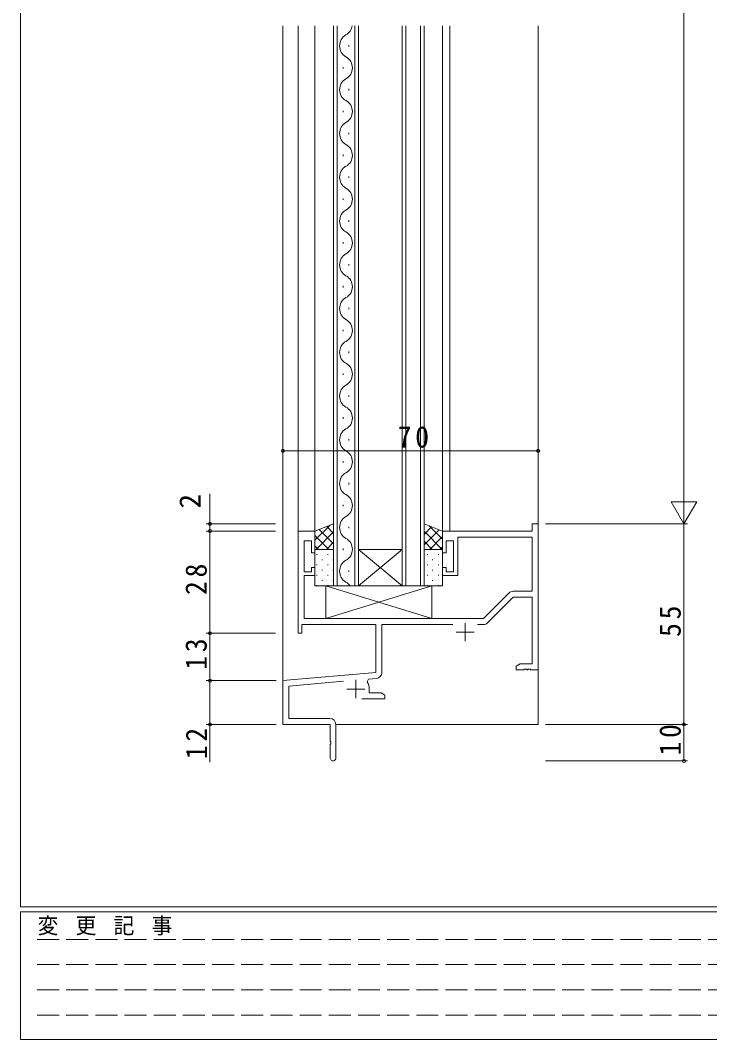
# Model space of a CAD drawing. Units: millimetres, scale not verified. Extents: x -594 to 199, y -420 to 144.
# Drawn here: x -591.2 to -402.2, y -420 to -140.6 of the extents above; entities that cross this region are included whole.
import ezdxf
from ezdxf.enums import TextEntityAlignment as Align

# ---------------------------------------------------------------- set-up
doc = ezdxf.new("R2010")
doc.units = ezdxf.units.MM
doc.header["$LTSCALE"] = 2
doc.linetypes.add('DASHED3', pattern=[4, 3, -1])
for name, color, linetype, lineweight in [('0-1_YKK_ZWAK', 7, 'Continuous', 9), ('0-3_YKK_11', 7, 'Continuous', 9), ('0-4_YKK_12', 2, 'Continuous', 9), ('0-5_YKK_13', 4, 'Continuous', 9), ('0-7_YKK_D', 6, 'Continuous', 9)]:
    doc.layers.add(name, color=color, linetype=linetype, lineweight=lineweight)
doc.styles.add('ＭＳ ゴシック', font='')
doc.styles.get('ＭＳ ゴシック').set_extended_font_data('MS Gothic')

msp = doc.modelspace()

# ---------------------------------------------------------------- linework, layer by layer
at = {"layer": '0-1_YKK_ZWAK'}
for p, q in [((-591.2, -383.6), (-591.2, 141.4)), ((178.8, -383.6), (-591.2, -383.6)), ((-591.2, -420), (-591.2, -385)), ((141, -385), (-591.2, -385)), ((-591.2, -420), (141, -420))]:
    msp.add_line(p, q, dxfattribs=at)
at = {"layer": '0-1_YKK_ZWAK', "linetype": 'DASHED3'}
for p, q in [((-586.601, -392.512), (-338.409, -392.512)), ((-586.601, -399.441), (-338.409, -399.441)), ((-586.601, -406.37), (-338.409, -406.37)), ((-586.601, -413.298), (-338.409, -413.298))]:
    msp.add_line(p, q, dxfattribs=at)
at = {"layer": '0-3_YKK_11'}
for p, q in [((-450.83, -278.6), (-450.83, -280.6)), ((-449.2, -278.6), (-450.83, -278.6)), ((-449.2, -318.6), (-449.2, -278.6)), ((-515, -280.6), (-515, -308.6)), ((-510.4, -280.6), (-515, -280.6)), ((-510.4, -286.6), (-510.4, -280.6)), ((-475.4, -280.6), (-475.4, -286.6)), ((-450.83, -280.6), (-475.4, -280.6)), ((-513.37, -283.3), (-511.4, -283.3)), ((-513.37, -291.8), (-513.37, -283.3)), ((-511.4, -283.3), (-511.4, -286.6)), ((-474.4, -283.3), (-472.4, -283.3)), ((-474.4, -286.6), (-474.4, -283.3)), ((-472.4, -283.3), (-472.4, -291.8)), ((-471.2, -282.23), (-450.83, -282.23)), ((-471.2, -292.8), (-471.2, -282.23)), ((-450.83, -282.23), (-450.83, -297.1)), ((-511.4, -286.6), (-510.4, -286.6)), ((-475.4, -286.6), (-474.4, -286.6)), ((-511.4, -291.8), (-513.37, -291.8)), ((-513.37, -292.8), (-510.4, -292.8)), ((-513.37, -304.6), (-513.37, -292.8)), ((-511.4, -290.6), (-511.4, -291.8)), ((-510.4, -290.6), (-511.4, -290.6)), ((-510.4, -292.8), (-510.4, -290.6)), ((-475.4, -290.6), (-475.4, -292.8)), ((-474.4, -290.6), (-475.4, -290.6)), ((-475.4, -292.8), (-471.2, -292.8)), ((-474.4, -291.8), (-474.4, -290.6)), ((-472.4, -291.8), (-474.4, -291.8)), ((-457.169, -297.569), (-464.2, -304.6)), ((-463.056, -305.761), (-456.025, -298.73)), ((-450.83, -297.1), (-456.037, -297.1)), ((-456.025, -298.73), (-450.83, -298.73)), ((-450.83, -298.73), (-450.83, -316.97)), ((-514, -306.23), (-493.7, -306.23)), ((-514, -308.6), (-514, -306.23)), ((-464.2, -304.6), (-513.37, -304.6)), ((-493.7, -306.23), (-493.7, -319.369)), ((-492.07, -306.23), (-472.55, -306.23)), ((-492.07, -319.397), (-492.07, -306.23)), ((-469.2, -305.8), (-469.2, -310.8)), ((-465.85, -306.23), (-464.188, -306.23)), ((-515, -308.6), (-514, -308.6)), ((-471.7, -308.3), (-466.7, -308.3)), ((-454.109, -316.97), (-455.2, -317.6)), ((-455.2, -317.6), (-455.2, -318.6)), ((-450.83, -316.97), (-454.109, -316.97)), ((-453.158, -318.6), (-452.975, -318.48)), ((-452.975, -318.48), (-452.425, -318.48)), ((-452.425, -318.48), (-452.242, -318.6)), ((-452.158, -318.6), (-451.975, -318.48)), ((-451.975, -318.48), (-451.425, -318.48)), ((-451.425, -318.48), (-451.242, -318.6)), ((-493.7, -319.369), (-519.2, -321.6)), ((-496.061, -321.941), (-495.68, -321.179)), ((-495.68, -321.179), (-493.531, -320.99)), ((-455.2, -318.6), (-453.158, -318.6)), ((-452.242, -318.6), (-452.158, -318.6)), ((-451.242, -318.6), (-449.2, -318.6)), ((-519.2, -321.6), (-519.2, -333.6)), ((-517.57, -323.094), (-502.57, -321.781)), ((-517.57, -331.97), (-517.57, -323.094)), ((-501.7, -323.9), (-496.7, -323.9)), ((-499.2, -321.4), (-499.2, -326.4)), ((-495.5, -324.97), (-495.5, -323.9)), ((-497.55, -326.6), (-491.2, -326.6)), ((-492.291, -324.97), (-495.5, -324.97)), ((-491.2, -325.6), (-492.291, -324.97)), ((-491.2, -326.6), (-491.2, -325.6)), ((-506.3, -331.97), (-517.57, -331.97)), ((-519.2, -333.6), (-506.2, -333.6)), ((-506.2, -333.6), (-506.2, -338.142)), ((-504.7, -342.85), (-504.7, -333.57)), ((-506.2, -338.142), (-506.08, -338.325)), ((-506.08, -338.875), (-506.2, -339.058)), ((-506.2, -339.058), (-506.2, -342.85)), ((-506.08, -338.325), (-506.08, -338.875))]:
    msp.add_line(p, q, dxfattribs=at)
for centre, radius, start, end in [((-456.037, -298.7), 1.6, 89.99998, 134.99998), ((-464.188, -304.63), 1.6, 269.99998, 314.99998), ((-493.67, -319.397), 1.6, 275, 0), ((-499.2, -323.9), 3.7, 0, 31.9633), ((-506.3, -333.57), 1.6, 0, 89.99998), ((-505.45, -342.85), 0.75, 179.99998, 0)]:
    msp.add_arc(centre, radius, start, end, dxfattribs=at)
at = {"layer": '0-4_YKK_12'}
for p, q in [((-519.2, -142.1), (-519.2, -333.6)), ((-515, -142.1), (-515, -280.9)), ((-510.4, -142.1), (-510.4, -281.1)), ((-505.3, -295.6), (-505.3, -142.1)), ((-504.3, -142.1), (-504.3, -295.6)), ((-499.5, -295.6), (-499.5, -142.1)), ((-498.5, -142.1), (-498.5, -295.6)), ((-486.5, -295.6), (-486.5, -142.1)), ((-485.5, -142.1), (-485.5, -295.6)), ((-481.5, -295.6), (-481.5, -142.1)), ((-480.5, -142.1), (-480.5, -295.6)), ((-475.4, -142.1), (-475.4, -280.9)), ((-473.4, -142.1), (-473.4, -280.6)), ((-449.2, -142.1), (-449.2, -333.6)), ((-501.14, -147.4), (-501.14, -147.8)), ((-502.66, -153.4), (-502.66, -153.8)), ((-501.14, -159.4), (-501.14, -159.8)), ((-502.66, -165.4), (-502.66, -165.8)), ((-501.14, -171.4), (-501.14, -171.8)), ((-502.66, -177.4), (-502.66, -177.8)), ((-501.14, -183.4), (-501.14, -183.8)), ((-502.66, -189.4), (-502.66, -189.8)), ((-501.14, -195.4), (-501.14, -195.8)), ((-502.66, -201.4), (-502.66, -201.8)), ((-501.14, -207.4), (-501.14, -207.8)), ((-502.66, -213.4), (-502.66, -213.8)), ((-501.14, -219.4), (-501.14, -219.8)), ((-502.66, -225.4), (-502.66, -225.8)), ((-501.14, -231.4), (-501.14, -231.8)), ((-502.66, -237.4), (-502.66, -237.8)), ((-501.14, -243.4), (-501.14, -243.8)), ((-502.66, -249.4), (-502.66, -249.8)), ((-501.14, -255.4), (-501.14, -255.8)), ((-502.66, -261.4), (-502.66, -261.8)), ((-501.14, -267.4), (-501.14, -267.8)), ((-502.66, -273.4), (-502.66, -273.8)), ((-501.14, -279.4), (-501.14, -279.8)), ((-502.66, -285.4), (-502.66, -285.8)), ((-498.5, -295.6), (-486.5, -285.6)), ((-486.5, -295.6), (-498.5, -285.6)), ((-486.5, -285.6), (-498.5, -285.6)), ((-501.14, -291.4), (-501.14, -291.8)), ((-498.5, -295.6), (-505.3, -295.6)), ((-486.5, -295.6), (-498.5, -295.6)), ((-480.5, -295.6), (-486.5, -295.6)), ((-519.2, -333.6), (-506.5, -333.6)), ((-504.7, -333.6), (-449.2, -333.6))]:
    msp.add_line(p, q, dxfattribs=at)
for centre, start, end in [((-503.577, -141.6), 299.20253, 351.63472), ((-500.223, -147.6), 119.20253, 240.79745), ((-503.577, -153.6), 299.20253, 60.79745), ((-500.223, -159.6), 119.20253, 240.79745), ((-503.577, -165.6), 299.20253, 60.79745), ((-500.223, -171.6), 119.20253, 240.79745), ((-503.577, -177.6), 299.20253, 60.79745), ((-500.223, -183.6), 119.20253, 240.79745), ((-503.577, -189.6), 299.20253, 60.79745), ((-500.223, -195.6), 119.20253, 240.79745), ((-503.577, -201.6), 299.20253, 60.79745), ((-500.223, -207.6), 119.20253, 240.79745), ((-503.577, -213.6), 299.20253, 60.79745), ((-500.223, -219.6), 119.20253, 240.79745), ((-503.577, -225.6), 299.20253, 60.79745), ((-500.223, -231.6), 119.20253, 240.79745), ((-503.577, -237.6), 299.20253, 60.79745), ((-500.223, -243.6), 119.20253, 240.79745), ((-503.577, -249.6), 299.20253, 60.79745), ((-500.223, -255.6), 119.20253, 240.79745), ((-503.577, -261.6), 299.20253, 60.79745), ((-500.223, -267.6), 119.20253, 240.79745), ((-503.577, -273.6), 299.20253, 60.79745), ((-500.223, -279.6), 119.20253, 240.79745), ((-503.577, -285.6), 299.20253, 60.79745), ((-500.223, -291.6), 119.20253, 240.79745), ((-503.577, -297.6), 35.58665, 60.79745)]:
    msp.add_arc(centre, 3.437, start, end, dxfattribs=at)
at = {"layer": '0-5_YKK_13'}
for p, q in [((-505.3, -278.6), (-510.4, -280.6)), ((-506.265, -278.978), (-510.4, -283.113)), ((-507.191, -279.342), (-505.3, -281.233)), ((-505.3, -285.6), (-505.3, -278.6)), ((-480.5, -278.6), (-475.4, -280.6)), ((-480.5, -285.6), (-480.5, -278.6)), ((-480.45, -278.619), (-480.5, -278.669)), ((-479.099, -279.149), (-475.4, -282.848)), ((-510.4, -280.6), (-510.4, -285.6)), ((-510.4, -281.79), (-506.59, -285.6)), ((-505.3, -280.842), (-510.058, -285.6)), ((-509.223, -280.138), (-505.3, -284.061)), ((-478.419, -279.416), (-480.5, -281.498)), ((-476.387, -280.213), (-480.5, -284.326)), ((-480.5, -280.577), (-475.477, -285.6)), ((-475.4, -282.054), (-478.945, -285.6)), ((-475.4, -280.6), (-475.4, -285.6)), ((-510.4, -284.618), (-509.418, -285.6)), ((-505.3, -283.67), (-507.23, -285.6)), ((-480.5, -283.405), (-478.305, -285.6)), ((-475.4, -284.883), (-476.117, -285.6)), ((-510.4, -285.6), (-505.3, -285.6)), ((-510.4, -295.6), (-510.4, -285.6)), ((-510.4, -285.6), (-505.3, -285.6)), ((-509.98, -287.036), (-509.78, -287.036)), ((-508.565, -285.621), (-508.365, -285.621)), ((-506.95, -287.036), (-506.75, -287.036)), ((-505.535, -285.621), (-505.335, -285.621)), ((-505.3, -285.6), (-505.3, -295.6)), ((-475.4, -285.6), (-480.5, -285.6)), ((-480.5, -285.6), (-480.5, -295.6)), ((-475.4, -285.6), (-480.5, -285.6)), ((-479.68, -287.036), (-479.48, -287.036)), ((-478.265, -285.621), (-478.065, -285.621)), ((-476.65, -287.036), (-476.45, -287.036)), ((-475.4, -295.6), (-475.4, -285.6)), ((-509.98, -289.866), (-509.78, -289.866)), ((-508.565, -288.451), (-508.365, -288.451)), ((-506.95, -289.866), (-506.75, -289.866)), ((-505.535, -288.451), (-505.335, -288.451)), ((-479.68, -289.866), (-479.48, -289.866)), ((-478.265, -288.451), (-478.065, -288.451)), ((-476.65, -289.866), (-476.45, -289.866)), ((-509.98, -292.696), (-509.78, -292.696)), ((-508.565, -291.281), (-508.365, -291.281)), ((-506.95, -292.696), (-506.75, -292.696)), ((-505.535, -291.281), (-505.335, -291.281)), ((-479.68, -292.696), (-479.48, -292.696)), ((-478.265, -291.281), (-478.065, -291.281)), ((-476.65, -292.696), (-476.45, -292.696)), ((-505.3, -295.6), (-510.4, -295.6)), ((-509.98, -295.526), (-509.78, -295.526)), ((-508.565, -294.111), (-508.365, -294.111)), ((-507.4, -295.6), (-507.4, -304.6)), ((-478.4, -295.6), (-507.4, -295.6)), ((-478.4, -295.6), (-507.4, -304.6)), ((-478.4, -304.6), (-507.4, -295.6)), ((-506.95, -295.526), (-506.75, -295.526)), ((-505.535, -294.111), (-505.335, -294.111)), ((-480.5, -295.6), (-475.4, -295.6)), ((-479.68, -295.526), (-479.48, -295.526)), ((-478.4, -304.6), (-478.4, -295.6)), ((-478.265, -294.111), (-478.065, -294.111)), ((-476.65, -295.526), (-476.45, -295.526)), ((-507.4, -304.6), (-478.4, -304.6))]:
    msp.add_line(p, q, dxfattribs=at)
at = {"layer": '0-7_YKK_D'}
for p, q in [((-409.2, 14.4), (-409.2, -271.6)), ((-519.2, -276.6), (-519.2, -257.6)), ((-519.2, -258.6), (-449.2, -258.6)), ((-449.2, -276.6), (-449.2, -257.6)), ((-409.2, -278.6), (-409.2, -266.476)), ((-539.2, -278.6), (-539.2, -270.4)), ((-405.7, -272.538), (-412.7, -272.538)), ((-409.2, -278.6), (-412.7, -272.538)), ((-409.2, -278.6), (-405.7, -272.538)), ((-521.2, -278.6), (-540.2, -278.6)), ((-539.2, -280.6), (-539.2, -278.6)), ((-447.2, -278.6), (-408.2, -278.6)), ((-447.2, -278.6), (-408.2, -278.6)), ((-409.2, -278.6), (-409.2, -333.6)), ((-521.2, -280.6), (-540.2, -280.6)), ((-521.2, -280.6), (-540.2, -280.6)), ((-539.2, -280.6), (-539.2, -308.6)), ((-521.2, -308.6), (-540.2, -308.6)), ((-521.2, -308.6), (-540.2, -308.6)), ((-539.2, -308.6), (-539.2, -321.6)), ((-521.012, -321.6), (-540.2, -321.6)), ((-521.2, -321.6), (-540.2, -321.6)), ((-539.2, -321.6), (-539.2, -333.6)), ((-521.012, -333.6), (-540.2, -333.6)), ((-539.2, -333.6), (-539.2, -343.94)), ((-447.2, -333.6), (-408.2, -333.6)), ((-447.2, -333.6), (-408.2, -333.6)), ((-409.2, -333.6), (-409.2, -343.6)), ((-447.2, -343.6), (-408.2, -343.6))]:
    msp.add_line(p, q, dxfattribs=at)
for centre in [(-519.2, -258.6), (-449.2, -258.6), (-539.2, -278.6), (-539.2, -280.6), (-539.2, -280.6), (-539.2, -308.6), (-539.2, -308.6), (-539.2, -321.6), (-539.2, -321.6), (-539.2, -333.6), (-409.2, -333.6), (-409.2, -333.6), (-409.2, -343.6)]:
    msp.add_circle(centre, 0.425, dxfattribs=at)

# ---------------------------------------------------------------- texts
at = {"layer": '0-1_YKK_ZWAK', "insert": (-586.486, -391.447), "char_height": 4.399, "attachment_point": 7, "style": 'ＭＳ ゴシック'}
msp.add_mtext('\\T1.22;\\W0.95;変\\~更\\~記\\~事', dxfattribs=at)
at = {"layer": '0-7_YKK_D', "color": 7, "style": 'ＭＳ ゴシック'}
msp.add_text('2', height=5.865, rotation=90, dxfattribs=at).set_placement((-540, -274.4), align=Align.BOTTOM_LEFT)
at = {"layer": '0-7_YKK_D', "color": 7, "insert": (-487.72, -257.8), "char_height": 5.865, "attachment_point": 7, "style": 'ＭＳ ゴシック'}
msp.add_mtext('\\T1.27;\\W0.95;70', dxfattribs=at)
at = {"layer": '0-7_YKK_D', "color": 7, "char_height": 5.865, "attachment_point": 7, "rotation": 90, "style": 'ＭＳ ゴシック'}
for s, insert in [('\\T1.27;\\W0.95;28', (-540, -298.12)), ('\\T1.27;\\W0.95;55', (-410, -309.62)), ('\\T1.27;\\W0.95;13', (-540, -318.62)), ('\\T1.27;\\W0.95;12', (-540, -343.14)), ('\\T1.27;\\W0.95;10', (-410, -342.12))]:
    msp.add_mtext(s, dxfattribs=dict(at, insert=insert))

doc.saveas('drawing.dxf')
